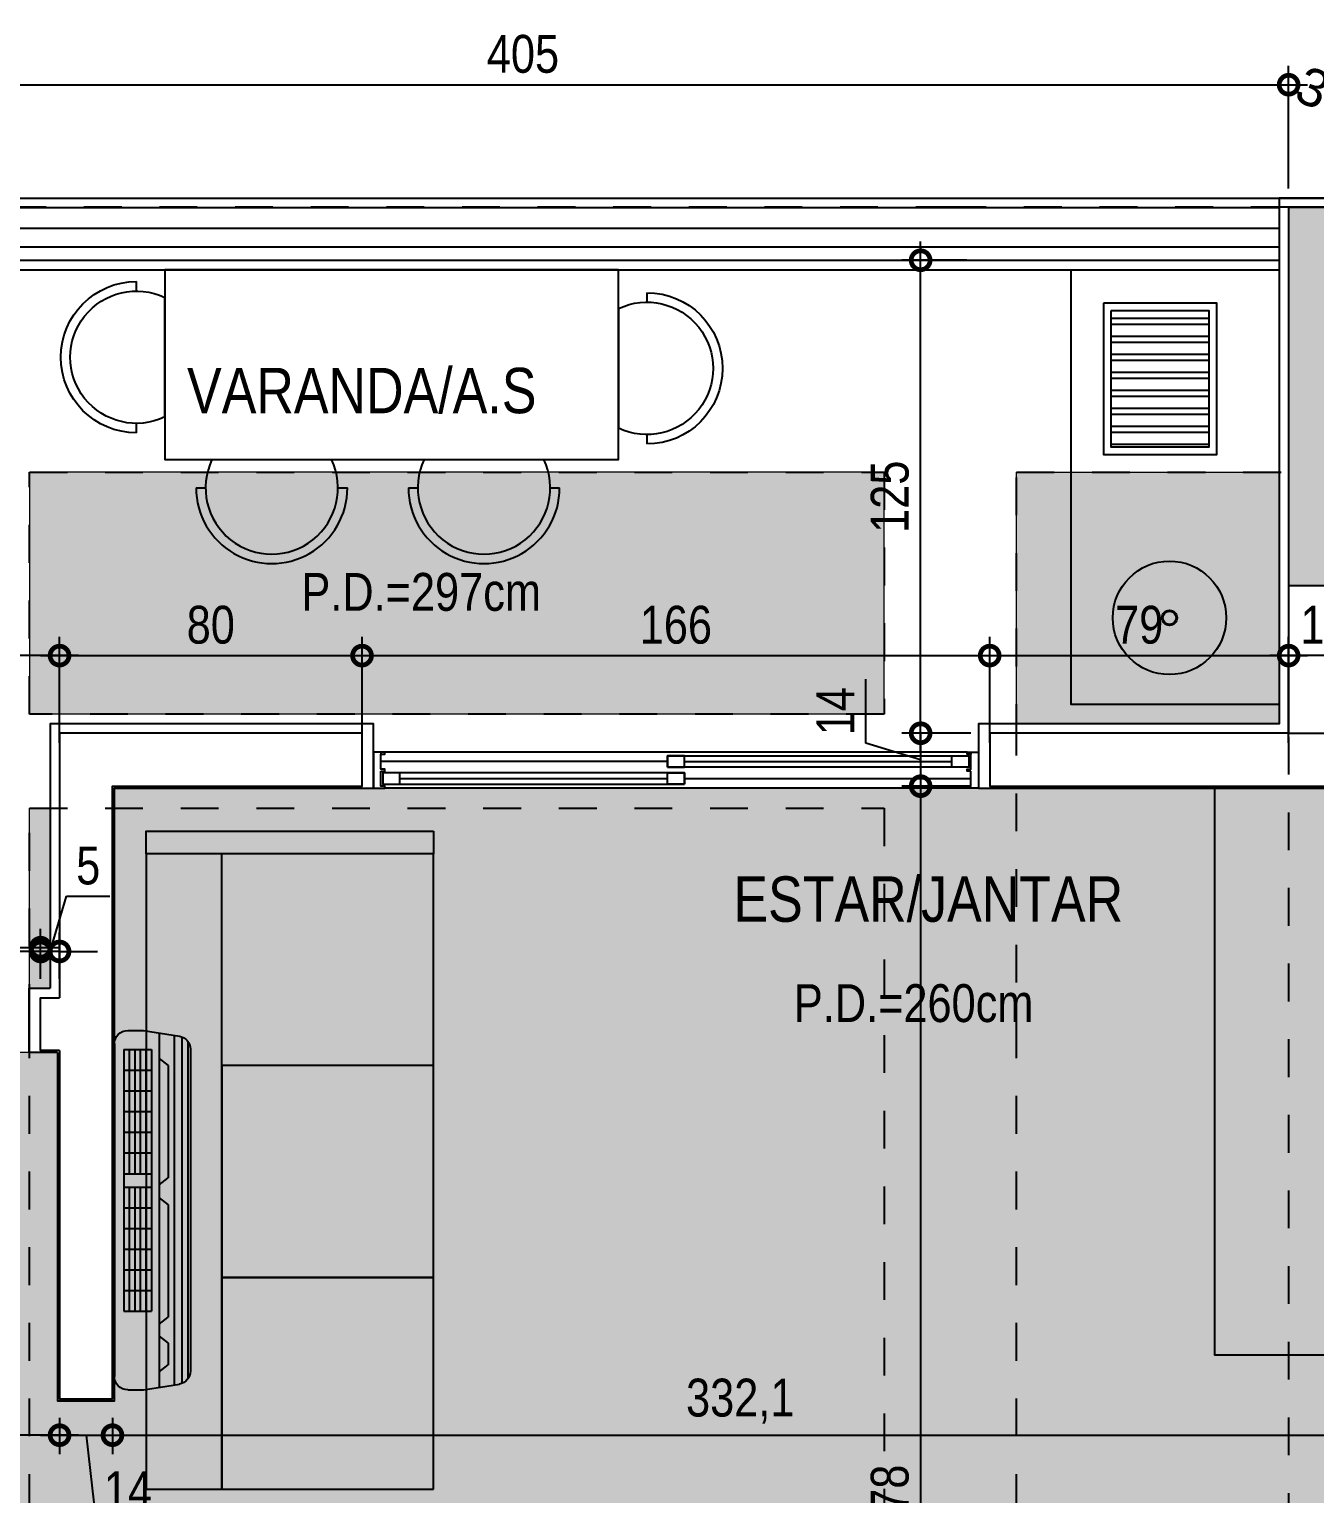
# Model space of a CAD drawing. Header units: metres. Extents: x -41 to 570, y -54 to 184.
# Drawn here: x -23.631 to -20.231, y -50.402 to -46.529 of the extents above; entities that cross this region are included whole.
import ezdxf
from ezdxf.enums import TextEntityAlignment as Align
from ezdxf.xclip import XClip

# ---------------------------------------------------------------- set-up
doc = ezdxf.new("R2010")
doc.units = ezdxf.units.M
doc.header["$XCLIPFRAME"] = 0
doc.linetypes.add('DASHEDX2', pattern=[1.5, 1, -0.5])
for name, color, linetype in [('1', 232, 'DASHEDX2'), ('12', 232, 'Continuous'), ('4', 2, 'Continuous'), ('ARQ-DIM', 2, 'Continuous'), ('ARQ-TXT', 2, 'Continuous'), ('PUC$0$ARQ-ALV ACAB', 4, 'Continuous'), ('PUC$0$ARQ-ALV OSSO', 5, 'Continuous'), ('PUC$0$ARQ-AUX', 7, 'Continuous'), ('PUC$0$ARQ-AUX1 @ 1', 1, 'Continuous'), ('PUC$0$ARQ-AUX2', 2, 'Continuous'), ('PUC$0$ARQ-ENCH', 1, 'Continuous'), ('PUC$0$ARQ-MOB', 7, 'Continuous'), ('PUC$0$MAUROAMARELO', 162, 'Continuous')]:
    doc.layers.add(name, color=color, linetype=linetype)
doc.layers.add('PUC$0$ARQ-FORRO', color=9, linetype='Continuous', lineweight=5)
doc.styles.add('Adesa', font='ARIALN.TTF')
doc.styles.get("Standard").update_dxf_attribs({"font": 'arial.ttf'})
doc.dimstyles.new('ADESA 1-0050', dxfattribs={"dimtxt": 0.1, "dimasz": 0.1, "dimexe": 0.05, "dimexo": 0.05, "dimgap": 0.03, "dimtad": 1, "dimdec": 1, "dimlfac": 100, "dimzin": 12, "dimtxsty": 'Adesa', "dimblk": 'DOTSMALL', "dimcen": 1, "dimdle": 0.05, "dimclrd": 1, "dimclre": 1, "dimclrt": 256, "dimazin": 3, "dimtm": 1e-09, "dimtfac": 1, "dimtdec": 1, "dimtmove": 1, "dimatfit": 0, "dimldrblk": 'DOTSMALL', "dimfxl": 0.8, "dimtvp": 2, "dimtolj": 1, "dimtzin": 0, "dimarcsym": 0})

# ---------------------------------------------------------------- blocks, each defined once
blk = doc.blocks.new('*U3378')
at = {"color": 0, "linetype": 'ByBlock', "ltscale": 0.5}
for points in [[(0.02, -0.045), (0.03, -0.045), (0.03, -0.05), (0.02, -0.05), (0.02, -0.09), (0.03, -0.09), (0.03, -0.095), (0.02, -0.095), (0.02, -0.09), (0.03, -0.09), (0.03, -0.095), (0, -0.095), (0, 0), (0.03, 0), (0.03, -0.005), (0.02, -0.005), (0.02, -0.045)], [(1.58, -0.045), (1.57, -0.045), (1.57, -0.05), (1.58, -0.05), (1.58, -0.09), (1.57, -0.09), (1.57, -0.095), (1.58, -0.095), (1.58, -0.09), (1.57, -0.09), (1.57, -0.095), (1.6, -0.095), (1.6, 0), (1.57, 0), (1.57, -0.005), (1.58, -0.005), (1.58, -0.045)], [(0.025, -0.01), (0.07, -0.01), (0.07, -0.04), (0.025, -0.04)], [(0.8225, -0.01), (0.7775, -0.01), (0.7775, -0.04), (0.8225, -0.04)], [(0.7775, -0.055), (0.8225, -0.055), (0.8225, -0.085), (0.7775, -0.085)], [(1.575, -0.055), (1.53, -0.055), (1.53, -0.085), (1.575, -0.085)]]:
    blk.add_lwpolyline(points, close=True, dxfattribs=at)
at = {"color": 8, "linetype": 'ByBlock', "ltscale": 0.5}
for points in [[(1.57, 0), (0.03, 0)], [(0.8225, -0.025), (1.58, -0.025)], [(0.7775, -0.07), (0.02, -0.07)], [(1.57, -0.095), (0.03, -0.095)]]:
    blk.add_lwpolyline(points, dxfattribs=at)
at = {"color": 7, "linetype": 'ByBlock', "ltscale": 0.5}
for points in [[(0.8225, -0.01), (0.8225, -0.04), (0.025, -0.04), (0.025, -0.01)], [(0.7775, -0.055), (0.7775, -0.085), (1.575, -0.085), (1.575, -0.055)]]:
    blk.add_lwpolyline(points, close=True, dxfattribs=at)
for points in [[(0.07, -0.025), (0.7775, -0.025)], [(0.8225, -0.07), (1.53, -0.07)]]:
    blk.add_lwpolyline(points, dxfattribs=at)
blk = doc.blocks.new('PUC$0$pl apto tipo 2 puc')
at = {"layer": 'PUC$0$ARQ-ALV ACAB', "elevation": 0}
for points in [[(-24.3338, 3.0254), (-20.1864, 3.0254)], [(-20.3338, 2.8354), (-24.3338, 2.8354)]]:
    blk.add_lwpolyline(points, dxfattribs=at)
at = {"layer": 'PUC$0$ARQ-ALV ACAB'}
for points in [[(-20.3338, 2.8354), (-20.3338, 1.6354), (-21.1294, 1.6354), (-21.1294, 1.4654), (-19.9538, 1.4654), (-19.9538, 2.8554), (-19.8288, 2.8554), (-19.8288, 3.0254), (-20.3338, 3.0254), (-20.3338, 2.8354)], [(-23.5594, 0.9161), (-23.5594, 0.9161)], [(-23.5594, 0.7661), (-23.5594, 0.7661)]]:
    blk.add_lwpolyline(points, close=True, dxfattribs=at)
for points in [[(-23.5644, 0.7661), (-23.5644, -0.155), (-23.4144, -0.155), (-23.4144, 1.4654), (-22.7294, 1.4654), (-22.7294, 1.6354), (-23.5844, 1.6354), (-23.5844, 0.9361)], [(-23.5644, 0.7661), (-23.6394, 0.7661), (-23.6394, 0.9361), (-23.5844, 0.9361)]]:
    blk.add_lwpolyline(points, dxfattribs=at)
at = {"layer": 'PUC$0$ARQ-ALV OSSO'}
for points in [[(-20.3088, 2.8604), (-20.3088, 1.6104), (-21.0994, 1.6104), (-21.0994, 1.4704), (-19.9588, 1.4704), (-19.9588, 2.8604), (-19.8588, 2.8604), (-19.8588, 3.0004), (-20.3088, 3.0004), (-20.3088, 2.8604), (-20.3088, 2.8604)], [(-23.5594, 0.7711), (-23.5594, -0.15), (-23.4194, -0.15), (-23.4194, 1.4704), (-22.7594, 1.4704), (-22.7594, 1.6104), (-23.5594, 1.6104), (-23.5594, 0.9111)], [(-20.3088, 1.6104), (-19.9588, 1.6104)], [(-23.5594, 0.7711), (-23.6094, 0.7711), (-23.6094, 0.9111), (-23.5594, 0.9111)]]:
    blk.add_lwpolyline(points, dxfattribs=at)
at = {"layer": 'PUC$0$ARQ-AUX', "elevation": 0}
for points in [[(-24.3338, 3.0004), (-20.3338, 3.0004)], [(-20.3338, 2.8604), (-24.3338, 2.8604)]]:
    blk.add_lwpolyline(points, dxfattribs=at)
at = {"layer": 'PUC$0$ARQ-AUX2', "elevation": 0}
for points in [[(-20.3338, 2.9455), (-24.3338, 2.9454)], [(-20.3338, 2.8955), (-24.3338, 2.8954)]]:
    blk.add_lwpolyline(points, dxfattribs=at)
at = {"layer": 'PUC$0$ARQ-AUX1 @ 1', "xscale": -1, "rotation": 180}
blk.add_blockref('*U3378', (-22.7294, 1.4654), dxfattribs=at)
blk = doc.blocks.new('PUC$0$BCO')
at = {"layer": 'PUC$0$ARQ-MOB'}
blk.add_line((-0.1581, 0), (0.1581, 0), dxfattribs=at)
for points in [[(-0.2, -0.075), (-0.175, -0.075)], [(0.175, -0.075), (0.2, -0.075)]]:
    blk.add_lwpolyline(points, dxfattribs=at)
for radius, start, end in [(0.175, 154.6231, 25.3769), (0.2, 180, 0)]:
    blk.add_arc((0, -0.075), radius, start, end, dxfattribs=at)
blk = doc.blocks.new('PUC$0$ARQ-LAY-SOF')
at = {"layer": 'PUC$0$ARQ-MOB'}
for points in [[(0.2, 1.74), (0.2, 0.06), (0, 0.06), (0, 1.74)], [(0.76, 1.74), (0.76, 0.06), (0, 0.06), (0, 1.74)], [(0.76, 1.74), (0.76, 1.18), (0.2, 1.18), (0.2, 1.74)], [(0.76, 1.18), (0.76, 0.62), (0.2, 0.62), (0.2, 1.18)], [(0.76, 0), (0.76, 0.06), (0, 0.06), (0, 0)]]:
    blk.add_lwpolyline(points, close=True, dxfattribs=at)
blk = doc.blocks.new('PUC$0$layout opção 4')
at = {"layer": 'PUC$0$ARQ-MOB'}
h = blk.add_hatch(dxfattribs=at)
h.set_pattern_fill('ANSI32', color=256, scale=0.005, angle=405)
h.set_pattern_definition([(360, (-204.807157, 21.400907), (9e-18, 0.047625), []), (360, (-204.79128, 21.385032), (9e-18, 0.047625), [])])
h.paths.add_polyline_path([(-4.5051, 0.1079), (-4.5051, 0.4679), (-4.7651, 0.4679), (-4.765, 0.1079)])
blk.add_lwpolyline([(-5.18, 2.8699), (-4.78, 2.8699), (-4.78, 1.37)], dxfattribs=at)
for points in [[(-4.9501, 1.1493), (-4.4001, 1.1493), (-4.4001, -0.0007), (-4.95, -0.0008)], [(-4.4851, 0.0879), (-4.4851, 0.4879), (-4.7851, 0.4879), (-4.785, 0.0879)], [(-4.5051, 0.1079), (-4.5051, 0.4679), (-4.7651, 0.4679), (-4.765, 0.1079)], [(-2.0028, -0.0008), (-2.0028, 0.5013), (-3.2028, 0.5013), (-3.2028, -0.0008)]]:
    blk.add_lwpolyline(points, close=True, dxfattribs=at)
for radius in [0.15, 0.02, 0.0174]:
    blk.add_circle((-4.6599, 0.9198), radius, dxfattribs=at)
at = {"layer": 'PUC$0$ARQ-MOB', "color": 7, "extrusion": (-8.65313e-07, 4.32089e-06, 1), "xscale": -1}
blk.add_blockref('PUC$0$ARQ-LAY-SOF', (-1.9532, 1.484, 0.0043), dxfattribs=at)
at = {"layer": 'PUC$0$ARQ-MOB', "rotation": 180}
for p in [(-2.847, 0.5013), (-2.2857, 0.5013)]:
    blk.add_blockref('PUC$0$BCO', p, dxfattribs=at)
at = {"layer": 'PUC$0$ARQ-MOB'}
for p, xscale, rotation in [((-3.2028, 0.2601), -1, 270), ((-2.0028, 0.2306), -1.000000000000001, 90)]:
    blk.add_blockref('PUC$0$BCO', p, dxfattribs=dict(at, xscale=xscale, rotation=rotation))
blk = doc.blocks.new('PUC$0$pl forro opção 4')
at = {"layer": 'PUC$0$ARQ-FORRO'}
h = blk.add_hatch(color=256, dxfattribs=at)
h.dxf.hatch_style = 1
h.paths.add_polyline_path([(2.5503, 2.8906), (5.14, 2.8906), (5.14, 1.3907), (8.4506, 1.3907), (8.4506, 3.0111), (8.6006, 3.0111), (8.6006, 2.09), (10.33, 2.09), (10.33, 4.7611), (7.3456, 4.7611), (7.3456, 5.16), (5.35, 5.16), (5.35, 3.7506), (2.5503, 3.7506)])
h = blk.add_hatch(color=256, dxfattribs=at)
h.dxf.hatch_style = 1
h.paths.add_polyline_path([(9.7506, 1.92), (9.0251, 1.92), (9.0251, 0.5549), (9.5056, 0.5549), (9.5056, 0.0207), (10.32, 0.0207), (10.32, 1.63), (9.7507, 1.63)])
h.paths.add_polyline_path([(6.4151, 0.5549), (8.6751, 0.5549), (8.6751, 1.1941), (6.4151, 1.1941)])
h.paths.add_polyline_path([(5.37, 1.2207), (6.0651, 1.2207), (6.0651, 0.5549), (5.37, 0.5549)])
h.paths.add_polyline_path([(10.02, 0.91), (10.27, 0.91), (10.27, 0.61), (10.02, 0.61)], flags=16)
h = blk.add_hatch(color=256, dxfattribs=at)
h.dxf.hatch_style = 1
h.paths.add_polyline_path([(8.6206, 1.92), (8.6751, 1.92), (8.6751, 1.4441), (8.6206, 1.4441)])
for points in [[(2.5503, 2.8906), (5.14, 2.8906), (5.14, 1.3907), (8.4506, 1.3907), (8.4506, 3.0111), (8.6006, 3.0111), (8.6006, 2.09), (10.33, 2.09), (10.33, 4.7611), (7.3456, 4.7611), (7.3456, 5.16), (5.35, 5.16), (5.35, 3.7506), (2.5503, 3.7506)], [(8.6206, 1.92), (8.6751, 1.92), (8.6751, 1.4441), (8.6206, 1.4441)], [(5.37, 1.2207), (6.0651, 1.2207), (6.0651, 0.5549), (5.37, 0.5549)]]:
    blk.add_lwpolyline(points, close=True, dxfattribs=at)
at = {"layer": 'PUC$0$ARQ-FORRO', "elevation": 0}
blk.add_lwpolyline([(6.4151, 0.5549), (8.6751, 0.5549), (8.6751, 1.1941), (6.4151, 1.1941)], close=True, dxfattribs=at)
blk = doc.blocks.new('PUC$0$Q2')
at = {"layer": 'PUC$0$MAUROAMARELO'}
for p, q in [((244.127, -387.0957), (243.2763, -387.0957)), ((243.2266, -387.22), (243.2413, -387.125)), ((244.1601, -387.1183), (243.2432, -387.1183)), ((244.1482, -387.1027), (243.2551, -387.1027)), ((244.1766, -387.22), (244.162, -387.125)), ((244.1641, -387.1387), (243.239, -387.1387)), ((243.274, -387.1785), (243.2923, -387.1547)), ((243.3497, -387.1547), (243.2923, -387.1547)), ((243.368, -387.1785), (243.3497, -387.1547)), ((243.4003, -387.1785), (243.4186, -387.1547)), ((243.7159, -387.1547), (243.4186, -387.1547)), ((243.7342, -387.1785), (243.7159, -387.1547)), ((243.7684, -387.1785), (243.7867, -387.1547)), ((244.0841, -387.1547), (243.7867, -387.1547)), ((244.1024, -387.1785), (244.0841, -387.1547)), ((244.1703, -387.1785), (243.2323, -387.1785)), ((243.798, -387.1987), (243.4341, -387.1987)), ((243.4341, -387.2718), (243.4341, -387.1987)), ((243.5968, -387.2135), (243.4341, -387.2135)), ((243.4888, -387.2718), (243.4888, -387.1987)), ((243.5435, -387.2718), (243.5435, -387.1987)), ((243.6599, -387.2135), (243.5968, -387.2135)), ((243.5983, -387.2718), (243.5983, -387.1987)), ((243.653, -387.2718), (243.653, -387.1987)), ((243.723, -387.2135), (243.6599, -387.2135)), ((243.7077, -387.2718), (243.7077, -387.1987)), ((243.7624, -387.2135), (243.723, -387.2135)), ((243.7624, -387.2718), (243.7624, -387.1987)), ((243.798, -387.2718), (243.798, -387.1987)), ((244.1264, -387.1987), (243.798, -387.1987)), ((243.906, -387.2135), (243.798, -387.2135)), ((243.8527, -387.2718), (243.8527, -387.1987)), ((243.9691, -387.2135), (243.906, -387.2135)), ((243.9074, -387.2718), (243.9074, -387.1987)), ((243.9622, -387.2718), (243.9622, -387.1987)), ((244.0322, -387.2135), (243.9691, -387.2135)), ((244.0169, -387.2718), (244.0169, -387.1987)), ((244.1264, -387.2135), (244.0322, -387.2135)), ((244.0716, -387.2718), (244.0716, -387.1987)), ((244.1264, -387.2718), (244.1264, -387.1987)), ((243.2266, -387.2614), (243.2266, -387.22)), ((243.5968, -387.2283), (243.4341, -387.2283)), ((243.5968, -387.2431), (243.4341, -387.2431)), ((243.6599, -387.2283), (243.5968, -387.2283)), ((243.6599, -387.2431), (243.5968, -387.2431)), ((243.723, -387.2283), (243.6599, -387.2283)), ((243.723, -387.2431), (243.6599, -387.2431)), ((243.7624, -387.2283), (243.723, -387.2283)), ((243.7624, -387.2431), (243.723, -387.2431)), ((243.906, -387.2283), (243.798, -387.2283)), ((243.906, -387.2431), (243.798, -387.2431)), ((243.9691, -387.2283), (243.906, -387.2283)), ((243.9691, -387.2431), (243.906, -387.2431)), ((244.0322, -387.2283), (243.9691, -387.2283)), ((244.0322, -387.2431), (243.9691, -387.2431)), ((244.1264, -387.2283), (244.0322, -387.2283)), ((244.1264, -387.2431), (244.0322, -387.2431)), ((244.1766, -387.2614), (244.1766, -387.22)), ((243.5968, -387.2578), (243.4341, -387.2578)), ((243.798, -387.2718), (243.4341, -387.2718)), ((243.6599, -387.2578), (243.5968, -387.2578)), ((243.723, -387.2578), (243.6599, -387.2578)), ((243.7624, -387.2578), (243.723, -387.2578)), ((243.906, -387.2578), (243.798, -387.2578)), ((244.1264, -387.2718), (243.798, -387.2718)), ((243.9691, -387.2578), (243.906, -387.2578)), ((244.0322, -387.2578), (243.9691, -387.2578)), ((244.1264, -387.2578), (244.0322, -387.2578)), ((244.1411, -387.2969), (243.2621, -387.2969))]:
    blk.add_line(p, q, dxfattribs=at)
for centre, start, end in [((243.2763, -387.1312), 90, 170), ((244.127, -387.1312), 10, 90), ((243.2621, -387.2614), 180, 270), ((244.1411, -387.2614), 270, 0)]:
    blk.add_arc(centre, 0.0355, start, end, dxfattribs=at)
blk = doc.blocks.new('PUC$0$A$C7dadc6fb')
at = {"layer": 'PUC$0$MAUROAMARELO', "xscale": -1, "rotation": 90}
blk.add_blockref('PUC$0$Q2', (-389.1663, 246.1877), dxfattribs=at)
blk = doc.blocks.new('PUC')
at = {"layer": 'PUC$0$ARQ-ALV OSSO', "rotation": 180}
blk.add_blockref('PUC$0$pl apto tipo 2 puc', (-0.0088, 50.0012, 0), dxfattribs=at)
at = {"layer": 'PUC$0$ARQ-ENCH'}
blk.add_blockref('PUC$0$A$C7dadc6fb', (25.275, 47.1658, 0), dxfattribs=at)
at = {"layer": 'PUC$0$ARQ-FORRO'}
blk.add_blockref('PUC$0$pl forro opção 4', (14.955, 47.1451, 0), dxfattribs=at)
at = {"layer": 'PUC$0$ARQ-MOB'}
blk.add_blockref('PUC$0$layout opção 4', (25.275, 47.1658, 0), dxfattribs=at)
blk = doc.blocks.new('_DotSmall')
at = {"color": 0, "linetype": 'ByBlock', "const_width": 0.5}
blk.add_lwpolyline([(-0.0625, 0, 1), (0.0625, 0, 1)], format="xyb", close=True, dxfattribs=at)
blk = doc.blocks.new('*D496')
at = {"layer": 'ARQ-DIM', "color": 1, "lineweight": -2, "transparency": 16777216}
for p, q in [((-24.35, -46.95), (-24.35, -46.6259)), ((-20.3, -46.95), (-20.3, -46.6259)), ((-24.4, -46.6759), (-20.25, -46.6759))]:
    blk.add_line(p, q, dxfattribs=at)
at = {"layer": 'Defpoints', "color": 0, "transparency": 16777216}
for p in [(-20.3, -46.6759), (-24.35, -47, 0), (-20.3, -47, 0)]:
    blk.add_point(p, dxfattribs=at)
at = {"layer": 'ARQ-DIM', "color": 1, "lineweight": -2, "transparency": 16777216, "xscale": 0.1, "yscale": 0.1, "zscale": 0.1, "rotation": 180}
blk.add_blockref('_DotSmall', (-24.35, -46.6759), dxfattribs=at)
at = {"layer": 'ARQ-DIM', "color": 1, "lineweight": -2, "transparency": 16777216, "xscale": 0.1, "yscale": 0.1, "zscale": 0.1}
blk.add_blockref('_DotSmall', (-20.3, -46.6759), dxfattribs=at)
at = {"layer": 'ARQ-DIM', "transparency": 16777216, "insert": (-22.325, -46.5949), "char_height": 0.1, "attachment_point": 5, "style": 'Adesa'}
blk.add_mtext('\\A1;405', dxfattribs=at)
blk = doc.blocks.new('*D506')
at = {"layer": 'ARQ-DIM', "color": 1, "lineweight": -2, "transparency": 16777216}
for p, q in [((-23.5506, -48.4165), (-23.5506, -48.1355)), ((-22.7506, -48.4165), (-22.7506, -48.1355)), ((-23.6006, -48.1855), (-22.7006, -48.1855))]:
    blk.add_line(p, q, dxfattribs=at)
at = {"layer": 'Defpoints', "color": 0, "transparency": 16777216}
for p in [(-22.7506, -48.1855), (-23.5506, -48.4665, 0), (-22.7506, -48.4665, 0)]:
    blk.add_point(p, dxfattribs=at)
at = {"layer": 'ARQ-DIM', "color": 1, "lineweight": -2, "transparency": 16777216, "xscale": 0.1, "yscale": 0.1, "zscale": 0.1, "rotation": 180}
blk.add_blockref('_DotSmall', (-23.5506, -48.1855), dxfattribs=at)
at = {"layer": 'ARQ-DIM', "color": 1, "lineweight": -2, "transparency": 16777216, "xscale": 0.1, "yscale": 0.1, "zscale": 0.1}
blk.add_blockref('_DotSmall', (-22.7506, -48.1855), dxfattribs=at)
at = {"layer": 'ARQ-DIM', "transparency": 16777216, "insert": (-23.1506, -48.1045), "char_height": 0.1, "attachment_point": 5, "style": 'Adesa'}
blk.add_mtext('\\A1;80', dxfattribs=at)
blk = doc.blocks.new('*D507')
at = {"layer": 'ARQ-DIM', "color": 1, "lineweight": -2, "transparency": 16777216}
for p, q in [((-22.7506, -48.4165), (-22.7506, -48.1355)), ((-21.0906, -48.4165), (-21.0906, -48.1355)), ((-22.8006, -48.1855), (-21.0406, -48.1855))]:
    blk.add_line(p, q, dxfattribs=at)
at = {"layer": 'Defpoints', "color": 0, "transparency": 16777216}
for p in [(-21.0906, -48.1855), (-22.7506, -48.4665, 0), (-21.0906, -48.4665, 0)]:
    blk.add_point(p, dxfattribs=at)
at = {"layer": 'ARQ-DIM', "color": 1, "lineweight": -2, "transparency": 16777216, "xscale": 0.1, "yscale": 0.1, "zscale": 0.1, "rotation": 180}
blk.add_blockref('_DotSmall', (-22.7506, -48.1855), dxfattribs=at)
at = {"layer": 'ARQ-DIM', "color": 1, "lineweight": -2, "transparency": 16777216, "xscale": 0.1, "yscale": 0.1, "zscale": 0.1}
blk.add_blockref('_DotSmall', (-21.0906, -48.1855), dxfattribs=at)
at = {"layer": 'ARQ-DIM', "transparency": 16777216, "insert": (-21.9206, -48.1045), "char_height": 0.1, "attachment_point": 5, "style": 'Adesa'}
blk.add_mtext('\\A1;166', dxfattribs=at)
blk = doc.blocks.new('*D508')
at = {"layer": 'ARQ-DIM', "color": 1, "lineweight": -2, "transparency": 16777216}
for p, q in [((-21.0906, -48.4165), (-21.0906, -48.1355)), ((-20.3, -48.4165), (-20.3, -48.1355)), ((-21.1406, -48.1855), (-20.25, -48.1855))]:
    blk.add_line(p, q, dxfattribs=at)
at = {"layer": 'Defpoints', "color": 0, "transparency": 16777216}
for p in [(-20.3, -48.1855), (-21.0906, -48.4665, 0), (-20.3, -48.4665, 0)]:
    blk.add_point(p, dxfattribs=at)
at = {"layer": 'ARQ-DIM', "color": 1, "lineweight": -2, "transparency": 16777216, "xscale": 0.1, "yscale": 0.1, "zscale": 0.1, "rotation": 180}
blk.add_blockref('_DotSmall', (-21.0906, -48.1855), dxfattribs=at)
at = {"layer": 'ARQ-DIM', "color": 1, "lineweight": -2, "transparency": 16777216, "xscale": 0.1, "yscale": 0.1, "zscale": 0.1}
blk.add_blockref('_DotSmall', (-20.3, -48.1855), dxfattribs=at)
at = {"layer": 'ARQ-DIM', "transparency": 16777216, "insert": (-20.6953, -48.1045), "char_height": 0.1, "attachment_point": 5, "style": 'Adesa'}
blk.add_mtext('\\A1;79', dxfattribs=at)
blk = doc.blocks.new('*D509')
at = {"layer": 'ARQ-DIM', "color": 1, "lineweight": -2, "transparency": 16777216}
for p, q in [((-20.3, -48.4165), (-20.3, -48.1355)), ((-20.11, -48.3408), (-20.11, -48.1355)), ((-20.06, -48.1855), (-20.35, -48.1855))]:
    blk.add_line(p, q, dxfattribs=at)
at = {"layer": 'Defpoints', "color": 0, "transparency": 16777216}
for p in [(-20.3, -48.1855), (-20.11, -48.3908, 0), (-20.3, -48.4665, 0)]:
    blk.add_point(p, dxfattribs=at)
at = {"layer": 'ARQ-DIM', "color": 1, "lineweight": -2, "transparency": 16777216, "xscale": 0.1, "yscale": 0.1, "zscale": 0.1, "rotation": 180}
blk.add_blockref('_DotSmall', (-20.3, -48.1855), dxfattribs=at)
at = {"layer": 'ARQ-DIM', "color": 1, "lineweight": -2, "transparency": 16777216, "xscale": 0.1, "yscale": 0.1, "zscale": 0.1}
blk.add_blockref('_DotSmall', (-20.11, -48.1855), dxfattribs=at)
at = {"layer": 'ARQ-DIM', "transparency": 16777216, "insert": (-20.205, -48.1045), "char_height": 0.1, "attachment_point": 5, "style": 'Adesa'}
blk.add_mtext('\\A1;19', dxfattribs=at)
blk = doc.blocks.new('*D516')
at = {"layer": 'ARQ-DIM', "color": 1, "lineweight": -2, "transparency": 16777216}
for p, q in [((-24.7307, -48.8765), (-24.7307, -48.1355)), ((-23.5506, -48.4165), (-23.5506, -48.1355)), ((-23.5006, -48.1855), (-24.7807, -48.1855))]:
    blk.add_line(p, q, dxfattribs=at)
at = {"layer": 'Defpoints', "color": 0, "transparency": 16777216}
for p in [(-24.7307, -48.1855), (-23.5506, -48.4665, 0), (-24.7307, -48.9265, 0)]:
    blk.add_point(p, dxfattribs=at)
at = {"layer": 'ARQ-DIM', "color": 1, "lineweight": -2, "transparency": 16777216, "xscale": 0.1, "yscale": 0.1, "zscale": 0.1, "rotation": 180}
blk.add_blockref('_DotSmall', (-24.7307, -48.1855), dxfattribs=at)
at = {"layer": 'ARQ-DIM', "color": 1, "lineweight": -2, "transparency": 16777216, "xscale": 0.1, "yscale": 0.1, "zscale": 0.1}
blk.add_blockref('_DotSmall', (-23.5506, -48.1855), dxfattribs=at)
at = {"layer": 'ARQ-DIM', "transparency": 16777216, "insert": (-24.1406, -48.1045), "char_height": 0.1, "attachment_point": 5, "style": 'Adesa'}
blk.add_mtext('\\A1;118', dxfattribs=at)
blk = doc.blocks.new('*D663')
at = {"layer": 'ARQ-DIM', "color": 1, "lineweight": -2, "transparency": 16777216}
for p, q in [((-25.3, -50.2012), (-25.3, -50.297)), ((-23.5506, -50.2012), (-23.5506, -50.297)), ((-23.5006, -50.247), (-25.35, -50.247))]:
    blk.add_line(p, q, dxfattribs=at)
at = {"layer": 'Defpoints', "color": 0, "transparency": 16777216}
for p in [(-25.3, -50.1512, 0), (-23.5506, -50.1512, 0), (-25.3, -50.247)]:
    blk.add_point(p, dxfattribs=at)
at = {"layer": 'ARQ-DIM', "color": 1, "lineweight": -2, "transparency": 16777216, "xscale": 0.1, "yscale": 0.1, "zscale": 0.1, "rotation": 180}
blk.add_blockref('_DotSmall', (-25.3, -50.247), dxfattribs=at)
at = {"layer": 'ARQ-DIM', "color": 1, "lineweight": -2, "transparency": 16777216, "xscale": 0.1, "yscale": 0.1, "zscale": 0.1}
blk.add_blockref('_DotSmall', (-23.5506, -50.247), dxfattribs=at)
at = {"layer": 'ARQ-DIM', "transparency": 16777216, "insert": (-24.4253, -50.1659), "char_height": 0.1, "attachment_point": 5, "style": 'Adesa'}
blk.add_mtext('\\A1;175', dxfattribs=at)
blk = doc.blocks.new('*D664')
at = {"layer": 'ARQ-DIM', "color": 1, "lineweight": -2, "transparency": 16777216}
for p, q in [((-23.5506, -50.2012), (-23.5506, -50.297)), ((-23.4106, -50.2012), (-23.4106, -50.297)), ((-23.6006, -50.247), (-23.3606, -50.247)), ((-23.4806, -50.247), (-23.4545, -50.4724)), ((-23.4545, -50.4724), (-23.2851, -50.4724))]:
    blk.add_line(p, q, dxfattribs=at)
at = {"layer": 'Defpoints', "color": 0, "transparency": 16777216}
for p in [(-23.5506, -50.1512, 0), (-23.4106, -50.1512, 0), (-23.4106, -50.247)]:
    blk.add_point(p, dxfattribs=at)
at = {"layer": 'ARQ-DIM', "color": 1, "lineweight": -2, "transparency": 16777216, "xscale": 0.1, "yscale": 0.1, "zscale": 0.1, "rotation": 180}
blk.add_blockref('_DotSmall', (-23.5506, -50.247), dxfattribs=at)
at = {"layer": 'ARQ-DIM', "color": 1, "lineweight": -2, "transparency": 16777216, "xscale": 0.1, "yscale": 0.1, "zscale": 0.1}
blk.add_blockref('_DotSmall', (-23.4106, -50.247), dxfattribs=at)
at = {"layer": 'ARQ-DIM', "transparency": 16777216, "insert": (-23.3698, -50.3922), "char_height": 0.1, "attachment_point": 5, "style": 'Adesa'}
blk.add_mtext('\\A1;14', dxfattribs=at)
blk = doc.blocks.new('*D665')
at = {"layer": 'ARQ-DIM', "color": 1, "lineweight": -2, "transparency": 16777216}
for p, q in [((-20.09, -50.0807), (-20.09, -50.297)), ((-23.4106, -50.2012), (-23.4106, -50.297)), ((-23.4606, -50.247), (-20.04, -50.247))]:
    blk.add_line(p, q, dxfattribs=at)
at = {"layer": 'Defpoints', "color": 0, "transparency": 16777216}
for p in [(-20.09, -50.0307, 0), (-23.4106, -50.1512, 0), (-20.09, -50.247)]:
    blk.add_point(p, dxfattribs=at)
at = {"layer": 'ARQ-DIM', "color": 1, "lineweight": -2, "transparency": 16777216, "xscale": 0.1, "yscale": 0.1, "zscale": 0.1, "rotation": 180}
blk.add_blockref('_DotSmall', (-23.4106, -50.247), dxfattribs=at)
at = {"layer": 'ARQ-DIM', "color": 1, "lineweight": -2, "transparency": 16777216, "xscale": 0.1, "yscale": 0.1, "zscale": 0.1}
blk.add_blockref('_DotSmall', (-20.09, -50.247), dxfattribs=at)
at = {"layer": 'ARQ-DIM', "transparency": 16777216, "insert": (-21.7503, -50.1569), "char_height": 0.1, "attachment_point": 5, "style": 'Adesa'}
blk.add_mtext('\\A1;332,1', dxfattribs=at)
blk = doc.blocks.new('*D666')
at = {"layer": 'ARQ-DIM', "color": 1, "lineweight": -2, "transparency": 16777216}
for p, q in [((-23.5756, -48.9679), (-23.5318, -48.822)), ((-23.5318, -48.822), (-23.4175, -48.822)), ((-23.6006, -49.0401), (-23.6006, -48.9179)), ((-23.5506, -49.0401), (-23.5506, -48.9179)), ((-23.6006, -48.9679), (-23.7006, -48.9679)), ((-23.5506, -48.9679), (-23.6006, -48.9679)), ((-23.5506, -48.9679), (-23.6006, -48.9679)), ((-23.5506, -48.9679), (-23.4506, -48.9679))]:
    blk.add_line(p, q, dxfattribs=at)
at = {"layer": 'Defpoints', "color": 0, "transparency": 16777216}
for p in [(-23.6006, -48.9679), (-23.6006, -49.0901, 0), (-23.5506, -49.0901, 0)]:
    blk.add_point(p, dxfattribs=at)
at = {"layer": 'ARQ-DIM', "color": 1, "lineweight": -2, "transparency": 16777216, "xscale": 0.1, "yscale": 0.1, "zscale": 0.1}
blk.add_blockref('_DotSmall', (-23.6006, -48.9679), dxfattribs=at)
at = {"layer": 'ARQ-DIM', "color": 1, "lineweight": -2, "transparency": 16777216, "xscale": 0.1, "yscale": 0.1, "zscale": 0.1, "rotation": 180}
blk.add_blockref('_DotSmall', (-23.5506, -48.9679), dxfattribs=at)
at = {"layer": 'ARQ-DIM', "transparency": 16777216, "insert": (-23.4747, -48.7412), "char_height": 0.1, "attachment_point": 5, "style": 'Adesa'}
blk.add_mtext('\\A1;5', dxfattribs=at)
blk = doc.blocks.new('*D667')
at = {"layer": 'ARQ-DIM', "color": 1, "lineweight": -2, "transparency": 16777216}
for p, q in [((-24.5306, -49.0401), (-24.5306, -48.9079)), ((-23.6006, -49.0401), (-23.6006, -48.9079)), ((-23.5506, -48.9579), (-24.5806, -48.9579))]:
    blk.add_line(p, q, dxfattribs=at)
at = {"layer": 'Defpoints', "color": 0, "transparency": 16777216}
for p in [(-24.5306, -48.9579), (-24.5306, -49.0901, 0), (-23.6006, -49.0901, 0)]:
    blk.add_point(p, dxfattribs=at)
at = {"layer": 'ARQ-DIM', "color": 1, "lineweight": -2, "transparency": 16777216, "xscale": 0.1, "yscale": 0.1, "zscale": 0.1, "rotation": 180}
blk.add_blockref('_DotSmall', (-24.5306, -48.9579), dxfattribs=at)
at = {"layer": 'ARQ-DIM', "color": 1, "lineweight": -2, "transparency": 16777216, "xscale": 0.1, "yscale": 0.1, "zscale": 0.1}
blk.add_blockref('_DotSmall', (-23.6006, -48.9579), dxfattribs=at)
at = {"layer": 'ARQ-DIM', "transparency": 16777216, "insert": (-23.8804, -48.8768), "char_height": 0.1, "attachment_point": 5, "style": 'Adesa'}
blk.add_mtext('\\A1;93', dxfattribs=at)
blk = doc.blocks.new('*D673')
at = {"layer": 'ARQ-DIM', "color": 1, "lineweight": -2, "transparency": 16777216}
for p, q in [((-21.2733, -48.4808), (-21.2733, -52.3601)), ((-21.1406, -48.5308), (-21.3233, -48.5308)), ((-21.1512, -52.3101), (-21.3233, -52.3101))]:
    blk.add_line(p, q, dxfattribs=at)
at = {"layer": 'Defpoints', "color": 0, "transparency": 16777216}
for p in [(-21.0906, -48.5308, 0), (-21.2733, -52.3101), (-21.1012, -52.3101, 0)]:
    blk.add_point(p, dxfattribs=at)
at = {"layer": 'ARQ-DIM', "color": 1, "lineweight": -2, "transparency": 16777216, "xscale": 0.1, "yscale": 0.1, "zscale": 0.1}
for p, rotation in [((-21.2733, -48.5308), 90), ((-21.2733, -52.3101), 270)]:
    blk.add_blockref('_DotSmall', p, dxfattribs=dict(at, rotation=rotation))
at = {"layer": 'ARQ-DIM', "transparency": 16777216, "insert": (-21.3544, -50.4204), "char_height": 0.1, "attachment_point": 5, "rotation": 90, "style": 'Adesa'}
blk.add_mtext('\\A1;378', dxfattribs=at)
blk = doc.blocks.new('*D674')
at = {"layer": 'ARQ-DIM', "color": 1, "lineweight": -2, "transparency": 16777216}
for p, q in [((-21.4185, -48.4172), (-21.4185, -48.2477)), ((-21.2733, -48.3908), (-21.2733, -48.2908)), ((-21.1406, -48.3908), (-21.3233, -48.3908)), ((-21.2733, -48.3908), (-21.2733, -48.5308)), ((-21.2733, -48.3908), (-21.2733, -48.5308)), ((-21.2733, -48.4608), (-21.4185, -48.4172)), ((-21.1406, -48.5308), (-21.3233, -48.5308)), ((-21.2733, -48.5308), (-21.2733, -48.6308))]:
    blk.add_line(p, q, dxfattribs=at)
at = {"layer": 'Defpoints', "color": 0, "transparency": 16777216}
for p in [(-21.0906, -48.3908, 0), (-21.2733, -48.5308), (-21.0906, -48.5308, 0)]:
    blk.add_point(p, dxfattribs=at)
at = {"layer": 'ARQ-DIM', "color": 1, "lineweight": -2, "transparency": 16777216, "xscale": 0.1, "yscale": 0.1, "zscale": 0.1}
for p, rotation in [((-21.2733, -48.3908), 270), ((-21.2733, -48.5308), 90)]:
    blk.add_blockref('_DotSmall', p, dxfattribs=dict(at, rotation=rotation))
at = {"layer": 'ARQ-DIM', "transparency": 16777216, "insert": (-21.4987, -48.3325), "char_height": 0.1, "attachment_point": 5, "rotation": 90, "style": 'Adesa'}
blk.add_mtext('\\A1;14', dxfattribs=at)
blk = doc.blocks.new('*D675')
at = {"layer": 'ARQ-DIM', "color": 1, "lineweight": -2, "transparency": 16777216}
for p, q in [((-21.2733, -48.4408), (-21.2733, -47.09)), ((-21.1512, -47.14), (-21.3233, -47.14)), ((-21.1406, -48.3908), (-21.3233, -48.3908))]:
    blk.add_line(p, q, dxfattribs=at)
at = {"layer": 'Defpoints', "color": 0, "transparency": 16777216}
for p in [(-21.2733, -47.14), (-21.1012, -47.14, 0), (-21.0906, -48.3908, 0)]:
    blk.add_point(p, dxfattribs=at)
at = {"layer": 'ARQ-DIM', "color": 1, "lineweight": -2, "transparency": 16777216, "xscale": 0.1, "yscale": 0.1, "zscale": 0.1}
for p, rotation in [((-21.2733, -47.14), 90), ((-21.2733, -48.3908), 270)]:
    blk.add_blockref('_DotSmall', p, dxfattribs=dict(at, rotation=rotation))
at = {"layer": 'ARQ-DIM', "transparency": 16777216, "insert": (-21.3544, -47.7654), "char_height": 0.1, "attachment_point": 5, "rotation": 90, "style": 'Adesa'}
blk.add_mtext('\\A1;125', dxfattribs=at)
blk = doc.blocks.new('est-lo-08-6sa-r00')
at = {"layer": '4'}
h = blk.add_hatch(color=8, dxfattribs=at)
h.dxf.hatch_style = 1
h.paths.add_polyline_path([(72.453596, -775.948263), (89.987707, -768.630138), (31.827874, -629.280097), (14.293763, -636.598222)], flags=17)
h.paths.add_polyline_path([(-113.904934, -1069.376461), (37.44213, -1006.209491), (30.123852, -988.675012), (-103.689101, -1044.523858), (-278.930329, -624.648636), (-286.248454, -607.114525), (-286.248475, -607.114534), (-307.05579, -557.260535), (-324.58988, -564.57865)])
h.paths.add_polyline_path([(-3206.956631, -1758.910157), (-3258.953832, -1634.325684), (-3291.25351, -1647.80644), (-3239.256309, -1772.390913)])
h.paths.add_polyline_path([(-2993.189754, -2271.092218), (-3020.151167, -2206.492821), (-3034.916841, -2212.655496), (-3140.452498, -1959.793707), (-3125.686931, -1953.631076), (-3148.796798, -1898.260198), (-3181.096477, -1911.740954), (-3025.489432, -2284.572974)])
h.paths.add_polyline_path([(-2947.092821, -1013.293024), (-2914.793142, -999.812268), (-2953.309588, -907.527473), (-2985.609266, -921.008229)])
h.paths.add_polyline_path([(-2727.356492, -1539.777801), (-2695.056814, -1526.297045), (-2733.573259, -1434.01225), (-2765.872938, -1447.493006)])
h.paths.add_polyline_path([(2122.48851, 465.414809), (2070.491309, 589.999283), (2038.191631, 576.518527), (2090.188832, 451.934053)])
h.paths.add_polyline_path([(2012.331384, 729.349548), (1857.495359, 1100.334221), (1825.19568, 1086.853465), (1852.1572, 1022.254111), (1866.922767, 1028.416743), (1971.687405, 777.4023), (1956.921838, 771.239669), (1980.031705, 715.868792)])
h.paths.add_polyline_path([(2336.253806, -46.763456), (2180.644029, 326.07511), (2148.34435, 312.594354), (2171.454218, 257.223477), (2186.219785, 263.386109), (2291.758175, 10.517772), (2276.992608, 4.355141), (2303.954128, -60.244212)])
h.paths.add_polyline_path([(-385.517235, -426.387329), (-595.433068, 76.567703), (-627.732746, 63.086948), (-600.771226, -1.512406), (-586.005659, 4.650226), (-426.161214, -378.334576), (-440.926781, -384.497208), (-417.816914, -439.868085)])
h.paths.add_polyline_path([(-83.249658, 290.335142), (-592.661728, 77.724364), (-382.747194, -425.227558), (-365.213083, -417.909434), (-567.809492, 67.508377), (-108.231212, 259.320275), (-7.318125, 17.534111), (-242.644353, -80.682824), (-140.96112, -324.314257), (-70.363251, -294.849176), (-77.681376, -277.315065), (-130.745133, -299.462021), (-217.792117, -90.898811), (0, 0), (87.04691, -208.563033), (33.983152, -230.709989), (41.301277, -248.2441), (126.664713, -212.616388), (103.554846, -157.245511), (88.789278, -163.408142), (-71.053705, 219.573157), (-56.288138, 225.735788)])
h.paths.add_polyline_path([(395.505667, -856.765828), (368.544148, -792.166475), (353.77858, -798.329106), (193.165052, -413.501599), (207.93062, -407.338968), (184.820752, -351.968091), (-61.579651, -454.806999), (-28.452664, -534.169213), (-10.918528, -526.85106), (-36.727415, -465.022986), (159.839199, -382.982958), (355.887864, -852.712473), (159.32125, -934.752501), (132.748402, -871.073625), (115.214297, -878.391765), (141.787139, -942.070626), (123.33018, -949.773915), (130.648305, -967.308026)])
h.paths.add_polyline_path([(-2506.849069, -2068.110104), (-2474.549391, -2054.629348), (-2513.065836, -1962.344553), (-2545.365515, -1975.825309)])
h.paths.add_polyline_path([(-2448.754924, -805.304224), (-2411.841008, -789.897642), (-2450.357453, -697.612846), (-2487.27137, -713.019428)])
h.paths.add_polyline_path([(-2277.356152, -1215.972989), (-2240.442235, -1200.566407), (-2278.958681, -1108.281611), (-2315.872597, -1123.688193)])
h.paths.add_polyline_path([(-2180.680405, -1447.606534), (-2143.766489, -1432.199951), (-2182.282934, -1339.915156), (-2219.196851, -1355.321738)])
h.paths.add_polyline_path([(-2008.511897, -1860.11957), (-1971.59798, -1844.712987), (-2010.114425, -1752.428192), (-2047.028342, -1767.834774)])
h.paths.add_polyline_path([(-1950.417031, -597.315415), (-1918.117353, -583.834659), (-1956.633798, -491.549864), (-1988.933477, -505.03062)])
h.paths.add_polyline_path([(-1779.018259, -1007.98418), (-1746.71858, -994.503424), (-1785.235026, -902.218629), (-1817.534704, -915.699385)])
h.paths.add_polyline_path([(-1682.342513, -1239.617725), (-1650.042834, -1226.136969), (-1688.559279, -1133.852174), (-1720.858958, -1147.33293)])
h.paths.add_polyline_path([(-1510.174004, -1652.130761), (-1477.874325, -1638.650005), (-1516.390771, -1546.36521), (-1548.690449, -1559.845966)])
h.paths.add_polyline_path([(-1456.693377, -391.252433), (-1424.393698, -377.771677), (-1462.910144, -285.486882), (-1495.209822, -298.967638)])
h.paths.add_polyline_path([(-1285.294604, -801.921198), (-1252.994926, -788.440442), (-1291.511371, -696.155647), (-1323.811049, -709.636403)])
h.paths.add_polyline_path([(-1188.618858, -1033.554743), (-1156.319179, -1020.073987), (-1194.835625, -927.789192), (-1227.135303, -941.269948)])
h.paths.add_polyline_path([(-1016.450349, -1446.067779), (-984.15067, -1432.587023), (-1022.667116, -1340.302228), (-1054.966794, -1353.782984)])
h.paths.add_polyline_path([(-962.969722, -185.189451), (-930.670043, -171.708695), (-969.186489, -79.4239), (-1001.486167, -92.904656)])
h.paths.add_polyline_path([(-791.570949, -595.858216), (-759.271271, -582.37746), (-797.787716, -490.092665), (-830.087394, -503.573421)])
h.paths.add_polyline_path([(-694.895203, -827.491761), (-662.595524, -814.011005), (-701.11197, -721.72621), (-733.411648, -735.206966)])
h.paths.add_polyline_path([(-522.726694, -1240.004797), (-490.427016, -1226.524041), (-528.943461, -1134.239246), (-561.243139, -1147.720002)])
h.paths.add_polyline_path([(1351.53574, 780.804163), (1383.835419, 794.284919), (1345.318973, 886.569714), (1313.019295, 873.088958)])
h.paths.add_polyline_path([(353.014255, 364.056225), (385.313934, 377.536981), (346.797488, 469.821776), (314.49781, 456.341021)])
h.paths.add_polyline_path([(848.583606, 570.889536), (885.497522, 586.296119), (846.981077, 678.580914), (810.067161, 663.174332)])
h.paths.add_polyline_path([(524.412013, -46.610109), (556.711692, -33.129353), (518.195247, 59.155442), (485.895568, 45.674686)])
h.paths.add_polyline_path([(1019.981364, 160.223202), (1056.895281, 175.629784), (1018.378835, 267.91458), (981.464919, 252.507997)])
h.paths.add_polyline_path([(621.088297, -278.244942), (653.387976, -264.764186), (614.87153, -172.479391), (582.571852, -185.960147)])
h.paths.add_polyline_path([(1116.657648, -71.411631), (1153.571565, -56.005049), (1115.055119, 36.279746), (1078.141203, 20.873164)])
h.paths.add_polyline_path([(1571.272069, 254.319386), (1603.571747, 267.800142), (1565.055302, 360.084937), (1532.755624, 346.604181)])
h.paths.add_polyline_path([(793.256806, -690.757979), (825.556485, -677.277223), (787.040039, -584.992428), (754.740361, -598.473183)])
h.paths.add_polyline_path([(1288.825976, -483.924234), (1325.739893, -468.517652), (1287.223447, -376.232856), (1250.309531, -391.639439)])
h.paths.add_polyline_path([(1791.777927, -274.009167), (1824.077605, -260.528411), (1785.56116, -168.243616), (1753.261481, -181.724371)])
h.paths.add_polyline_path([(-3349.413449, -1508.456443), (-3317.113664, -1494.975643), (-3340.223531, -1439.604766), (-3354.989097, -1445.767396), (-3459.75382, -1194.75275), (-3444.988254, -1188.590119), (-3471.949774, -1123.990766), (-3504.249559, -1137.471566)])
h.paths.add_polyline_path([(-359.658373, -579.215013), (-336.548603, -634.585903), (-321.782404, -628.423035), (-161.169457, -1013.250898), (-175.934676, -1019.413357), (-148.973267, -1084.012692), (-116.674634, -1070.532432), (-327.358782, -565.734293), (-359.65846, -579.215049)])
at = {"layer": '1'}
for p, q in [((-2028.411346, -597.35945), (-1961.971957, -569.629973)), ((-2000.901428, -663.272803), (-2028.411346, -597.35945)), ((-2269.273739, -697.886988), (-2060.711024, -610.840206)), ((-2060.711024, -610.840206), (-2036.06077, -669.901827)), ((-1876.27087, -961.885677), (-2000.901428, -663.272803)), ((-2036.06077, -669.901826), (-2244.623485, -756.948608)), ((-2235.023443, -779.95018), (-2026.460728, -692.903398)), ((-2026.460728, -692.903398), (-1908.570548, -975.366433)), ((-2117.133262, -1062.413215), (-2213.260326, -832.094264))]:
    blk.add_line(p, q, dxfattribs=at)
for points in [[(-1988.933477, -505.03062), (-2070.712317, -539.162247)], [(-2070.712317, -539.162247), (-2311.574775, -639.689811)], [(-1950.417031, -597.315415), (-1815.993339, -919.392461)], [(-2244.623485, -756.948608), (-2269.273739, -697.886988)], [(-2213.260326, -832.094264), (-2235.023443, -779.95018)]]:
    blk.add_lwpolyline(points, dxfattribs=at)
at = {"layer": '4', "linetype": 'Continuous'}
blk.add_lwpolyline([(-1950.417031, -597.315415), (-1918.117353, -583.834659), (-1956.633798, -491.549864), (-1988.933477, -505.03062), (-1950.417031, -597.315415)], dxfattribs=at)
at = {"layer": '12', "linetype": 'Continuous'}
blk.add_text('35x100', height=9.975, dxfattribs=at).set_placement((-1999.077917, -478.331702))

msp = doc.modelspace()

# ---------------------------------------------------------------- block references
at = {"rotation": 180}
msp.add_blockref('PUC', (0, 0), dxfattribs=at)
at = {"linetype": 'Continuous'}
ref = msp.add_blockref('est-lo-08-6sa-r00', (0, -50), dxfattribs=dict(at, xscale=0.01, yscale=0.01, zscale=0.01, rotation=337.346050855639))
XClip(ref).set_block_clipping_path([(-3617.8293247107, -1968.6238684088), (2309.2219967837, 505.1199023612), (1831.3677091607, 1650.0512895176), (-4095.6836123336, -823.6924812524)])

# ---------------------------------------------------------------- texts
at = {"layer": 'ARQ-TXT', "style": 'Adesa'}
for s, height, p in [('VARANDA/A.S', 0.12, (-22.7513, -47.4822, 0)), ('P.D.=297cm', 0.1, (-22.5941, -48.017, 0)), ('ESTAR/JANTAR', 0.12, (-21.253, -48.827, 0)), ('P.D.=260cm', 0.1, (-21.2917, -49.1044, 0))]:
    msp.add_text(s, height=height, dxfattribs=at).set_placement(p, align=Align.MIDDLE)

# ---------------------------------------------------------------- dimensions: what is measured, and where the dimension line sits
at = {"layer": 'ARQ-DIM'}
for base, p1, p2, picture, middle in [((-20.3, -46.6759), (-24.35, -47, 0), (-20.3, -47, 0), '*D496', (-22.325, -46.5949)), ((-20.3, -48.1855), (-21.0906, -48.4665, 0), (-20.3, -48.4665, 0), '*D508', (-20.6953, -48.1045)), ((-25.3, -50.247), (-23.5506, -50.1512, 0), (-25.3, -50.1512, 0), '*D663', (-24.4253, -50.1659))]:
    dim = msp.add_linear_dim(base=base, p1=p1, p2=p2, dimstyle='ADESA 1-0050', override={"dimdec": 0}, dxfattribs=at)
    dim.commit()
    dim.dimension.update_dxf_attribs({"geometry": picture, "text_midpoint": middle})
for base, p1, p2, picture, middle in [((-21.2733, -47.14), (-21.0906, -48.3908, 0), (-21.1012, -47.14, 0), '*D675', (-21.3544, -47.7654)), ((-21.2733, -52.3101), (-21.0906, -48.5308, 0), (-21.1012, -52.3101, 0), '*D673', (-21.3544, -50.4204))]:
    dim = msp.add_linear_dim(base=base, p1=p1, p2=p2, angle=90, dimstyle='ADESA 1-0050', override={"dimdec": 0}, dxfattribs=at)
    dim.commit()
    dim.dimension.update_dxf_attribs({"geometry": picture, "text_midpoint": middle})
for base, p1, p2, picture, middle in [((-24.7307, -48.1855), (-23.5506, -48.4665, 0), (-24.7307, -48.9265, 0), '*D516', (-24.1406, -48.1045)), ((-22.7506, -48.1855), (-23.5506, -48.4665, 0), (-22.7506, -48.4665, 0), '*D506', (-23.1506, -48.1045)), ((-21.0906, -48.1855), (-22.7506, -48.4665, 0), (-21.0906, -48.4665, 0), '*D507', (-21.9206, -48.1045)), ((-20.3, -48.1855, 0), (-20.11, -48.3908), (-20.3, -48.4665, 0), '*D509', (-20.205, -48.1045, 0)), ((-23.6006, -48.9679), (-23.5506, -49.0901, 0), (-23.6006, -49.0901, 0), '*D666', (-23.5018, -48.7412)), ((-20.09, -50.247), (-23.4106, -50.1512, 0), (-20.09, -50.0307, 0), '*D665', (-21.7503, -50.1569))]:
    dim = msp.add_linear_dim(base=base, p1=p1, p2=p2, dimstyle='ADESA 1-0050', dxfattribs=at)
    dim.commit()
    dim.dimension.update_dxf_attribs({"geometry": picture, "text_midpoint": middle})
dim = msp.add_linear_dim(base=(-21.2733, -48.5308), p1=(-21.0906, -48.3908, 0), p2=(-21.0906, -48.5308, 0), angle=90, dimstyle='ADESA 1-0050', dxfattribs=at)
dim.commit()
dim.dimension.update_dxf_attribs({"geometry": '*D674', "text_midpoint": (-21.4987, -48.3872)})
for base, p1, p2, picture, middle in [((-24.5306, -48.9579), (-23.6006, -49.0901, 0), (-24.5306, -49.0901, 0), '*D667', (-23.8804, -48.9579)), ((-23.4106, -50.247), (-23.5506, -50.1512, 0), (-23.4106, -50.1512, 0), '*D664', (-23.4245, -50.4724))]:
    dim = msp.add_linear_dim(base=base, p1=p1, p2=p2, dimstyle='ADESA 1-0050', dxfattribs=at)
    dim.commit()
    dim.dimension.update_dxf_attribs({"geometry": picture, "text_midpoint": middle, "dimtype": 160})

doc.saveas('drawing.dxf')
